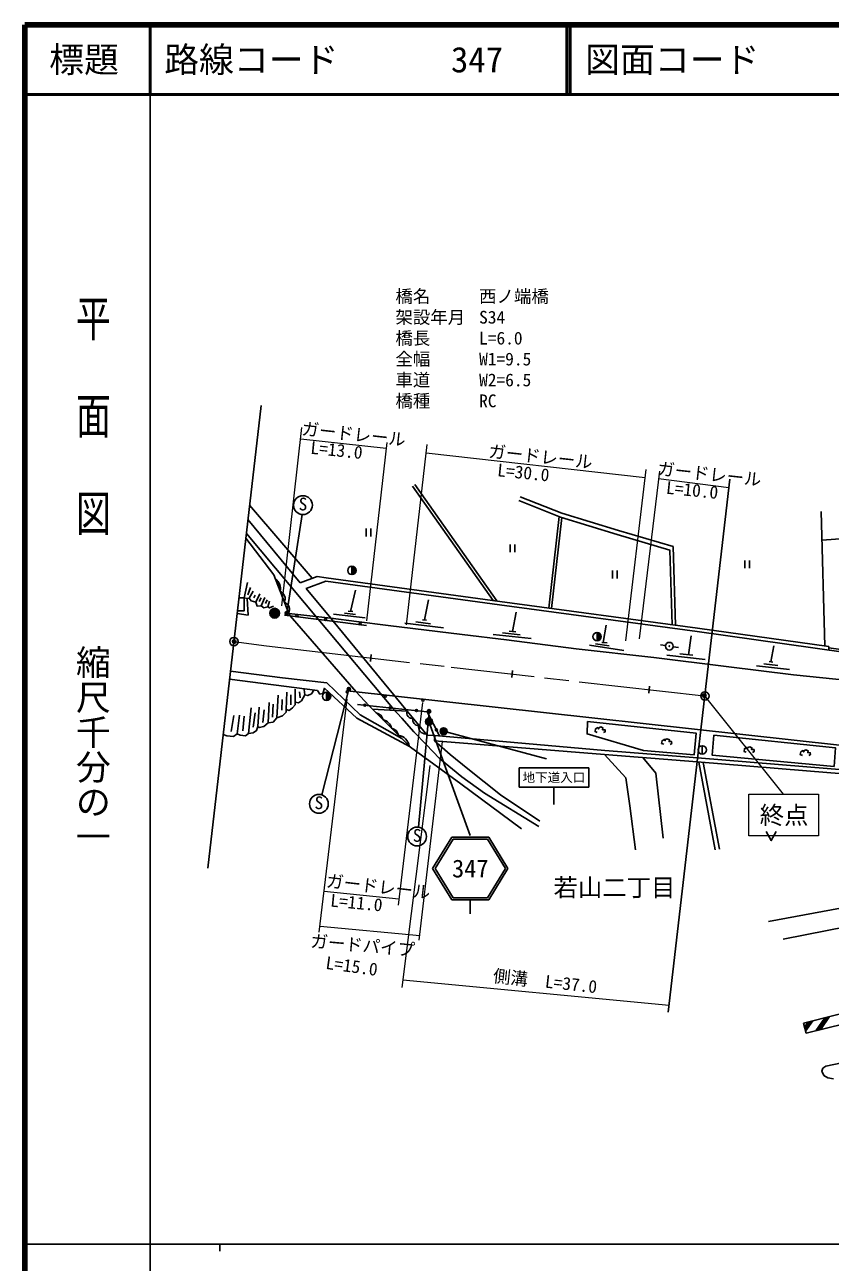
# Model space of a CAD drawing. Units: millimetres at full size, sheet at 1:1000; details may follow other scales. Extents: x 40000 to 680000, y 20000 to 380000.
# Drawn here: x 40000 to 155543, y 202409 to 380000 of the extents above; entities that cross this region are included whole.
import ezdxf
from ezdxf.enums import TextEntityAlignment as Align

# ---------------------------------------------------------------- set-up
doc = ezdxf.new("R2010")
doc.units = ezdxf.units.MM
doc.header["$LTSCALE"] = 1000
doc.header["$PDMODE"] = 32
doc.header["$PDSIZE"] = 500
doc.linetypes.add('CHAIN', pattern=[18.5, 12, -1.5, 3.5, -1.5])
for name, color, linetype, lineweight in [('M-BGD', 7, 'Continuous', 25), ('M-BGD-EXST', 7, 'Continuous', 25), ('M-BMK', 2, 'CHAIN', 13), ('M-BMK-OTRS', 5, 'Continuous', 25), ('M-BMK-SRVR', 3, 'Continuous', 25), ('M-STR-HTXT', 7, 'Continuous', 13), ('M-STR-STR1', 1, 'Continuous', 25), ('M-STR-STRC', 7, 'Continuous', 25), ('M-TTL', 2, 'Continuous', 140), ('M-TTL-BAND', 7, 'Continuous', 25), ('M-TTL-LINE', 7, 'Continuous', 50)]:
    doc.layers.add(name, color=color, linetype=linetype, lineweight=lineweight)
for name, color, linetype in [('M-BMK-HTXT', 7, 'Continuous'), ('M-OTRS', 6, 'Continuous'), ('M-TTL-TXT', 7, 'Continuous')]:
    doc.layers.add(name, color=color, linetype=linetype)
doc.styles.add('@ＭＳ ゴシック', font='')
doc.styles.add('ＭＳ ゴシック', font='')
doc.styles.get('@ＭＳ ゴシック').set_extended_font_data('@MS Gothic')
doc.styles.get('ＭＳ ゴシック').set_extended_font_data('MS Gothic')

msp = doc.modelspace()

# ---------------------------------------------------------------- hatches: boundary and pattern name
at = {"layer": 'M-BGD'}
for points in [[(86925, 301092, 0.41421), (87525, 301692, 0.41421), (86925, 302292)], [(75155, 295554, 1), (76555, 295554, 1)], [(122103, 291589, 0.41421), (122703, 292189, 0.41421), (122103, 292789)], [(132418, 290826, 1), (132517, 290812, 1)], [(83299, 283028, 0.41421), (83899, 283628, 0.41421), (83299, 284228)]]:
    msp.add_hatch(color=256, dxfattribs=at).paths.add_polyline_path(points)
at = {"layer": 'M-BGD-EXST'}
for points in [[(77849, 295543, 1), (77349, 295543, 1)], [(86750, 284654, 1), (86250, 284654, 1)], [(98247, 281467, 1), (97747, 281467, 1)]]:
    msp.add_hatch(color=256, dxfattribs=at).paths.add_polyline_path(points)
at = {"layer": 'M-STR-STRC'}
for points in [[(98473, 279989, 1), (97473, 279989, 1)], [(100581, 278609, 1), (99581, 278609, 1)], [(153036, 237064), (152378, 236898), (151859, 236137), (152006, 235555)], [(155449, 237673), (154791, 237507), (153497, 235611), (154152, 235772)]]:
    msp.add_hatch(color=256, dxfattribs=at).paths.add_polyline_path(points)

# ---------------------------------------------------------------- linework, layer by layer
at = {"layer": 'M-BGD'}
for p, q in [((95637, 313800), (107187, 297379)), ((95964, 314031), (107728, 297305)), ((72251, 311048), (81239, 300558)), ((116671, 309433), (115165, 296298)), ((117058, 309298), (115561, 296244)), ((154782, 290839), (154236, 310161)), ((72014, 308985), (79512, 299923)), ((88986, 307698), (88986, 306580)), ((89653, 307698), (89653, 306580)), ((109618, 305424), (109618, 304306)), ((110285, 305424), (110285, 304306)), ((133005, 305101), (133353, 293835)), ((86925, 302292), (86925, 301092)), ((143274, 303135), (143274, 302017)), ((143941, 303135), (143941, 302017)), ((124306, 301659), (124306, 300541)), ((124972, 301659), (124972, 300541)), ((71943, 299952), (71461, 297761)), ((72010, 298199), (72373, 299264)), ((72202, 297725), (72772, 298694)), ((86720, 295813), (87424, 298870)), ((72846, 297747), (73070, 298138)), ((73135, 297155), (73735, 298317)), ((73622, 297233), (73894, 297776)), ((73912, 296630), (74445, 297814)), ((74533, 296957), (74778, 297472)), ((74882, 296482), (75126, 297259)), ((97354, 294588), (97906, 297453)), ((89025, 293779), (77251, 295278)), ((84304, 295414), (88831, 294889)), ((85859, 295571), (87434, 295351)), ((86374, 295834), (87067, 295792)), ((109966, 292910), (110477, 295725)), ((94530, 294099), (100082, 293431)), ((96111, 294301), (98182, 294036)), ((97056, 294619), (97651, 294556)), ((122984, 291332), (123394, 293839)), ((107203, 292512), (112639, 291912)), ((108509, 292723), (111077, 292437)), ((109500, 292963), (110431, 292858)), ((122103, 292789), (122103, 291589)), ((122793, 291339), (123558, 291312)), ((135190, 289587), (135583, 292296)), ((120989, 290943), (125950, 290219)), ((121877, 291148), (123818, 290847)), ((131922, 290896), (131180, 291001)), ((132110, 289538), (137599, 288887)), ((133012, 290742), (133754, 290637)), ((133986, 289739), (135831, 289507)), ((147043, 288589), (147450, 290881)), ((155358, 290758), (155365, 290252)), ((144960, 287999), (149698, 287491)), ((146027, 288304), (148009, 288050)), ((146789, 288634), (147297, 288545)), ((77513, 281711), (77601, 284210)), ((78776, 282798), (78766, 284645)), ((79507, 283428), (79401, 284256)), ((80180, 283814), (80067, 284612)), ((83299, 284228), (83299, 283028)), ((74905, 279804), (75057, 282758)), ((75522, 280644), (75638, 282482)), ((76173, 280553), (76365, 283797)), ((76886, 281646), (76905, 283163)), ((78156, 283824), (78153, 282402)), ((69603, 278563), (70002, 280859)), ((70452, 278243), (70802, 280903)), ((71260, 278694), (71492, 280757)), ((72096, 278278), (72467, 281950)), ((72787, 279174), (73049, 281259)), ((73410, 279285), (73616, 282066)), ((74132, 279850), (74321, 281673)), ((98839, 277998), (98778, 277250)), ((137188, 276542), (137188, 275342)), ((136687, 274181), (139059, 261593)), ((137307, 274130), (139648, 261704)), ((146689, 251290), (189486, 259285))]:
    msp.add_line(p, q, dxfattribs=at)
for points in [[(110858, 311708), (116866, 309357), (124978, 306868), (132520, 304620), (132851, 293903)], [(111076, 312266), (117064, 309924), (125152, 307443), (133005, 305101)], [(195784, 286842), (195976, 312062), (175442, 307581), (154353, 306012)], [(71706, 306304), (75724, 301035), (77891, 295486)], [(71788, 307012), (82102, 294685), (92741, 281960)], [(155358, 290758), (136512, 293408), (108149, 297248), (83241, 300647), (81956, 300822), (79512, 299923)], [(83173, 300152), (80376, 299077), (83882, 294823)], [(270195, 286274), (266017, 286058), (260213, 285789), (253245, 285592), (247456, 285490), (238493, 285546), (226692, 285546), (214653, 285848), (198317, 286367), (190762, 286739), (179725, 287390), (173478, 287939), (161824, 289344), (136444, 292912), (108082, 296752), (83173, 300152)], [(70468, 295513), (72043, 295292), (71898, 297679), (71461, 297761)], [(70728, 297772), (71461, 297761), (71475, 295894), (70513, 295901)], [(71898, 297679), (72202, 297725), (72462, 297348), (73135, 297155), (73320, 296578), (73912, 296630), (74275, 296319), (74882, 296482), (75111, 296319), (75689, 296571)], [(83882, 294823), (87608, 294344), (92143, 293778), (102732, 292473), (109096, 291734), (119117, 290461), (130237, 289198), (140624, 287915), (150268, 286726), (158196, 285890), (167407, 285037), (180735, 284032), (190040, 283320), (198115, 282918), (206762, 282633), (217832, 282403), (224126, 282362), (233855, 282358), (243680, 282515), (250209, 282624), (258214, 282942), (269481, 283428)], [(270177, 286624), (266000, 286408), (260200, 286139), (253237, 285942), (247454, 285840), (238494, 285896), (226697, 285896), (214663, 286198), (198331, 286716), (190781, 287089), (179751, 287739), (173514, 288287), (161869, 289691), (155360, 290606)], [(69384, 286063), (81975, 284457), (82333, 283950), (82759, 284031), (83002, 284774), (87645, 280468), (95287, 276377)], [(69517, 287217), (76981, 286262), (83325, 285549), (88119, 280968), (94095, 277566)], [(68478, 278164), (68978, 277946), (69954, 277840), (70452, 278243), (70904, 278047), (71664, 277941), (72096, 278278), (72777, 278370), (73224, 278717), (73410, 279285), (73632, 279129), (74286, 279275), (74905, 279804), (75620, 279915), (76173, 280553), (76959, 280806), (77488, 281349), (77513, 281711), (77931, 281611), (78419, 281953), (78796, 282426), (78776, 282798), (79280, 282678), (79692, 282980), (80180, 283814), (80603, 283740), (81126, 283981), (81474, 284521)], [(148771, 248752), (189117, 256701), (189486, 259285), (189187, 261286), (188127, 263920), (186378, 266358), (183823, 268751), (180679, 270599), (177309, 271854), (164241, 275814), (86262, 284421)], [(87739, 282473), (97746, 281417), (99485, 277941)], [(89877, 281775), (95350, 276313), (102576, 271068), (111235, 264589)], [(92742, 281945), (94068, 280490), (95789, 278520), (97602, 276732), (99475, 274725), (102680, 272073), (105946, 269724), (113741, 264960)], [(94859, 281501), (97720, 278029), (98839, 277998)], [(123023, 278430), (123268, 278551), (123242, 278824), (122886, 278837), (122927, 279097), (122621, 279243), (122333, 279115), (122323, 278937), (122198, 279132), (121873, 278947), (121816, 278560), (122115, 278440)], [(180173, 270788), (155637, 272625), (136464, 274200), (123144, 275273), (98778, 277250)], [(98778, 277250), (101020, 275277), (103562, 273227), (108239, 269491), (113871, 265724)], [(178150, 271541), (155684, 273223), (136512, 274798), (123192, 275871), (98839, 277998)], [(132565, 276732), (132810, 276854), (132783, 277127), (132427, 277139), (132468, 277400), (132162, 277545), (131875, 277418), (131864, 277240), (131740, 277434), (131415, 277250), (131358, 276862), (131657, 276743)], [(127603, 261595), (126807, 267909), (126215, 271905), (123144, 275273)], [(144392, 275585), (144637, 275706), (144611, 275979), (144255, 275992), (144296, 276252), (143990, 276398), (143702, 276270), (143692, 276092), (143567, 276287), (143242, 276102), (143185, 275715), (143484, 275595)], [(152451, 275137), (152696, 275258), (152670, 275532), (152314, 275544), (152355, 275805), (152049, 275950), (151761, 275823), (151751, 275645), (151626, 275839), (151301, 275654), (151244, 275267), (151543, 275148)], [(128645, 274830), (130532, 272598), (131586, 263248)], [(146374, 264221), (147090, 262926), (147806, 264221)]]:
    msp.add_lwpolyline(points, dxfattribs=at)
for points in [[(120741, 280013), (136308, 278350), (136030, 275248), (128767, 275855), (120671, 278229)], [(138862, 278032), (156310, 276222), (156093, 273568), (138588, 275180)]]:
    msp.add_lwpolyline(points, close=True, dxfattribs=at)
for centre, radius in [((86925, 301692), 600), ((75855, 295554), 700), ((79057, 295199), 150), ((83157, 294677), 150), ((88119, 294046), 150), ((122103, 292189), 600), ((132467, 290819), 550), ((132467, 290819), 50), ((83299, 283628), 600), ((86245, 284272), 150), ((88772, 282364), 150), ((91758, 283663), 150), ((97122, 283071), 150), ((92437, 281977), 150), ((96200, 281580), 150), ((99047, 278817), 150), ((137188, 275942), 600)]:
    msp.add_circle(centre, radius, dxfattribs=at)
for centre, radius, start, end in [((74994, 299065), 1678, 347.67845, 54.97833), ((75098, 299106), 1586, 345.44062, 57.21616), ((76157, 297605), 1201, 336.02479, 66.63199), ((76899, 296086), 1090, 331.67339, 70.9834), ((90162, 280004), 1266, 11.23691, 78.89503), ((95574, 281214), 771, 158.07247, 280.90571), ((91082, 278728), 1556, 12.05005, 78.08189), ((92373, 277809), 1266, 10.64134, 79.4906), ((96423, 280201), 748, 160.01973, 278.95846), ((97434, 279187), 936, 162.93768, 276.04051), ((93369, 276249), 1794, 8.70477, 81.42717)]:
    msp.add_arc(centre, radius, start, end, dxfattribs=at)
at = {"layer": 'M-BGD-EXST'}
for p, q in [((79810, 309716), (77599, 295543)), ((82608, 269482), (86500, 284654)), ((97997, 281467), (96467, 264844))]:
    msp.add_line(p, q, dxfattribs=at)
for centre, radius in [((79910, 311062), 1350), ((77599, 295543), 250), ((86500, 284654), 250), ((97997, 281467), 250), ((82196, 268196), 1350), ((96280, 263507), 1350)]:
    msp.add_circle(centre, radius, dxfattribs=at)
at = {"layer": 'M-BMK'}
msp.add_lwpolyline([(70005, 291476), (74653, 290850), (83287, 289862), (101159, 287818), (125513, 285021), (137558, 283673)], dxfattribs=at)
at = {"layer": 'M-BMK-OTRS'}
for p, q in [((66277, 258978), (73894, 325369)), ((132313, 238279), (141154, 314787))]:
    msp.add_line(p, q, dxfattribs=at)
at = {"layer": 'M-BMK-SRVR'}
for p, q in [((89701, 289631), (89587, 288638)), ((109973, 287309), (109859, 286315)), ((129623, 285064), (129512, 284070))]:
    msp.add_line(p, q, dxfattribs=at)
for centre in [(70005, 291476), (137558, 283673)]:
    msp.add_circle(centre, 600, dxfattribs=at)
at = {"layer": 'M-OTRS'}
for p in [(70046, 291478), (137480, 283723)]:
    msp.add_point(p, dxfattribs=at)
at = {"layer": 'M-STR-HTXT'}
for p, q in [((76888, 296591), (79768, 322207)), ((79583, 320565), (91858, 319248)), ((91952, 320066), (89027, 294480)), ((94743, 293862), (97742, 319765)), ((97603, 318565), (129002, 315023)), ((126198, 291573), (129137, 316158)), ((131035, 315940), (128134, 291860)), ((130909, 314900), (141016, 313598)), ((82254, 249765), (86264, 283231)), ((97064, 282761), (93572, 253645)), ((137480, 283723), (148781, 269604)), ((96587, 248634), (99927, 277157)), ((98083, 273694), (94082, 241855)), ((143868, 269604), (153868, 269604)), ((143868, 263604), (143868, 269604)), ((153868, 269604), (153868, 263604)), ((153868, 263604), (143868, 263604)), ((82960, 255659), (93682, 254565)), ((82360, 250643), (96665, 249296)), ((94218, 242935), (132433, 239322))]:
    msp.add_line(p, q, dxfattribs=at)
at = {"layer": 'M-STR-STR1'}
for p, q in [((83882, 294823), (77891, 295486)), ((77891, 295486), (78049, 295176)), ((83882, 294823), (84239, 294388)), ((84239, 294388), (94660, 281743)), ((89359, 282302), (89877, 281775)), ((89877, 281775), (94859, 281501)), ((94660, 281743), (94859, 281501))]:
    msp.add_line(p, q, dxfattribs=at)
msp.add_lwpolyline([(78049, 295176), (87558, 284278), (89359, 282302)], dxfattribs=at)
at = {"layer": 'M-STR-STRC'}
for p, q in [((97973, 279989), (103888, 263637)), ((100081, 278609), (114863, 274657)), ((110900, 273361), (120900, 273361)), ((110900, 270611), (110900, 273361)), ((120900, 270611), (120900, 273361)), ((110900, 270611), (120900, 270611)), ((115900, 270611), (115900, 268079)), ((101276, 263415), (98512, 258915)), ((101443, 263115), (98864, 258915)), ((101276, 263415), (106548, 263415)), ((101443, 263115), (106380, 263115)), ((108960, 258915), (106380, 263115)), ((109312, 258915), (106548, 263415)), ((98512, 258915), (101276, 254415)), ((98864, 258915), (101443, 254715)), ((106380, 254715), (108960, 258915)), ((106548, 254415), (109312, 258915)), ((101276, 254415), (106548, 254415)), ((101443, 254715), (106380, 254715)), ((103912, 254415), (103912, 252415)), ((152080, 235262), (151710, 236730)), ((152378, 236898), (151859, 236137)), ((153036, 237064), (152006, 235555)), ((154791, 237507), (153497, 235611)), ((155449, 237673), (154152, 235772))]:
    msp.add_line(p, q, dxfattribs=at)
for points in [[(152080, 235262), (230302, 254518), (231990, 256992), (151710, 236730)], [(271042, 249830), (257959, 248377), (237885, 245890), (221513, 243850), (215778, 243039), (207936, 241471), (198760, 239605), (182522, 236270), (154931, 230562), (154463, 230252), (154319, 229834), (154636, 229229), (155184, 228854), (156000, 228744)]]:
    msp.add_lwpolyline(points, dxfattribs=at)
for centre in [(97973, 279989), (100081, 278609)]:
    msp.add_circle(centre, 500, dxfattribs=at)
at = {"layer": 'M-TTL'}
for p, q in [((40000, 380000), (40000, 20000)), ((680000, 380000), (40000, 380000))]:
    msp.add_line(p, q, dxfattribs=at)
at = {"layer": 'M-TTL-BAND'}
for p, q in [((58000, 370000), (58000, 20000)), ((40000, 205000), (579000, 205000)), ((68000, 205000), (68000, 204000))]:
    msp.add_line(p, q, dxfattribs=at)
at = {"layer": 'M-TTL-LINE'}
for p, q in [((58000, 380000), (58000, 370000)), ((117750, 380000), (117750, 370000)), ((118250, 380000), (118250, 370000)), ((40000, 370000), (680000, 370000))]:
    msp.add_line(p, q, dxfattribs=at)

# ---------------------------------------------------------------- texts
at = {"layer": 'M-BGD-EXST', "style": 'ＭＳ ゴシック'}
for p in [(79254, 309770), (81540, 266904), (95625, 262214)]:
    msp.add_text('S', height=1833, rotation=358.508, dxfattribs=at).set_placement(p, align=Align.BOTTOM_LEFT)
at = {"layer": 'M-BMK-HTXT', "style": 'ＭＳ ゴシック'}
msp.add_text('若山二丁目', height=2566, dxfattribs=at).set_placement((115841, 254136), align=Align.BOTTOM_LEFT)
at = {"layer": 'M-STR-HTXT', "style": 'ＭＳ ゴシック'}
for s, p in [('橋名', (93174, 339561)), ('西ノ端橋', (105174, 339561)), ('架設年月', (93174, 336561)), ('S34', (105174, 336561)), ('橋長', (93174, 333561)), ('L=6.0', (105174, 333561)), ('全幅', (93174, 330561)), ('W1=9.5', (105174, 330561)), ('車道', (93174, 327561)), ('W2=6.5', (105174, 327561)), ('橋種', (93174, 324561)), ('RC', (105174, 324561))]:
    msp.add_text(s, height=1833, dxfattribs=at).set_placement(p, align=Align.BOTTOM_LEFT)
for s, rotation, p in [('ガードレール', 353.737, (79577, 320615)), ('L=13.0', 354.111, (80862, 317894)), ('ガードレール', 353.737, (106376, 317392)), ('L=30.0', 354.111, (107661, 314671)), ('ガードレール', 353.737, (130590, 314882)), ('L=10.0', 354.111, (131874, 312162)), ('ガードレール', 353.379, (83097, 255735)), ('L=11.0', 354.514, (83723, 252913)), ('ガードパイプ', 354.917, (80877, 247092)), ('L=15.0', 352.117, (83003, 243974)), ('側溝  L=37.0', 353.758, (107045, 242097))]:
    msp.add_text(s, height=1833, rotation=rotation, dxfattribs=at).set_placement(p, align=Align.BOTTOM_LEFT)
msp.add_text('終点', height=2566, dxfattribs=at).set_placement((148925, 266569), align=Align.MIDDLE_CENTER)
at = {"layer": 'M-STR-STRC', "style": 'ＭＳ ゴシック'}
for s, height, p in [('地下道入口', 1320, (115900, 271986)), ('347', 2566, (103912, 258915))]:
    msp.add_text(s, height=height, dxfattribs=at).set_placement(p, align=Align.MIDDLE_CENTER)
at = {"layer": 'M-TTL-BAND', "style": '@ＭＳ ゴシック', "width": 1.4}
msp.add_text('平  面  図', height=3666, rotation=270, dxfattribs=at).set_placement((49777, 306475), align=Align.MIDDLE_RIGHT)
at = {"layer": 'M-TTL-BAND', "style": '@ＭＳ ゴシック'}
msp.add_text('縮尺千分の一', height=3666, rotation=270, dxfattribs=at).set_placement((49777, 261030), align=Align.MIDDLE_RIGHT)
at = {"layer": 'M-TTL-TXT', "style": 'ＭＳ ゴシック'}
msp.add_text('標題', height=3666, dxfattribs=at).set_placement((48500, 375000), align=Align.MIDDLE_CENTER)
for s, p in [('路線コード', (60000, 375000)), ('347', (101142, 375000)), ('図面コード', (120380, 375000))]:
    msp.add_text(s, height=3666, dxfattribs=at).set_placement(p, align=Align.MIDDLE_LEFT)

doc.saveas('drawing.dxf')
